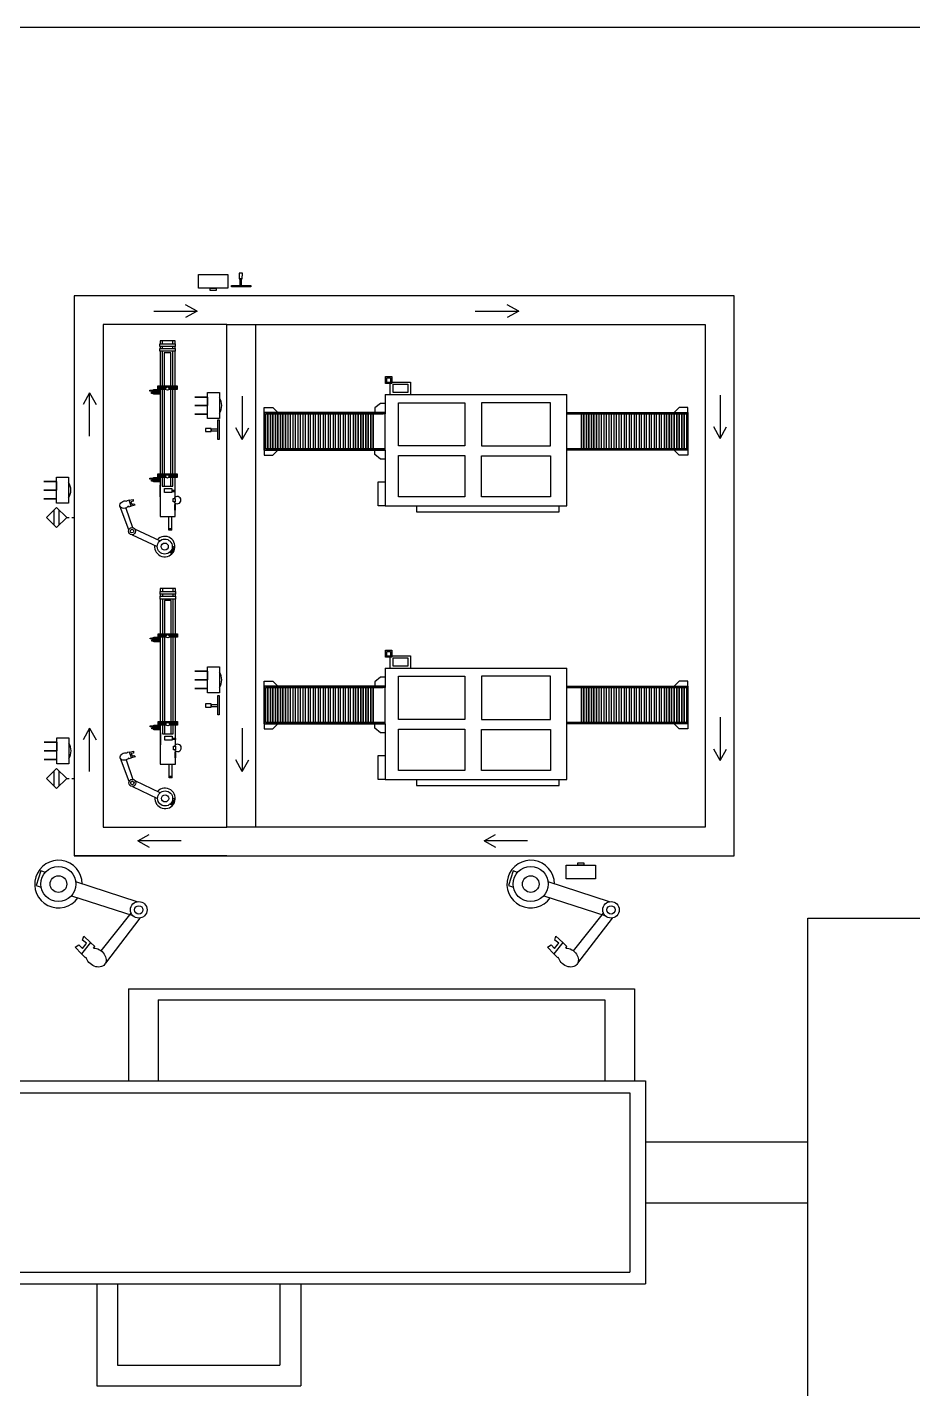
# Model space of a CAD drawing. Header units: millimetres. Extents: x 830 to 218144, y 75 to 99943.
# Drawn here: x 111962 to 147263, y 45653 to 99943 of the extents above; entities that cross this region are included whole.
import ezdxf

# ---------------------------------------------------------------- set-up
doc = ezdxf.new("R2010")
doc.units = ezdxf.units.MM

msp = doc.modelspace()

# ---------------------------------------------------------------- linework, layer by layer
for p, q in [((121072, 89238), (113835, 89238)), ((113835, 89238), (113835, 88088)), ((140137, 89238), (121072, 89238)), ((140137, 66903), (140137, 89238)), ((117006, 88620), (118736, 88620)), ((118736, 88620), (118276, 88874)), ((118736, 88620), (118276, 88365)), ((129825, 88620), (131555, 88620)), ((131555, 88620), (131095, 88874)), ((131555, 88620), (131095, 88365)), ((113835, 88088), (113835, 66903)), ((113835, 88088), (113835, 66903)), ((115560, 88088), (114985, 88088)), ((114985, 88088), (114985, 68053)), ((119922, 88088), (115560, 88088)), ((119922, 68053), (119922, 88088)), ((119922, 88088), (138987, 88088)), ((121072, 68053), (121072, 88088)), ((138987, 88088), (138987, 68053)), ((117855, 87436), (117255, 87436)), ((117255, 87436), (117255, 87325)), ((117338, 87436), (117338, 87325)), ((117773, 87325), (117773, 87436)), ((117855, 87325), (117855, 87436)), ((117255, 87212), (117255, 87135)), ((117255, 87022), (117255, 85639)), ((117338, 87212), (117338, 87135)), ((117338, 87022), (117338, 85639)), ((117773, 87135), (117773, 87212)), ((117773, 85639), (117773, 87022)), ((117855, 87135), (117855, 87212)), ((117855, 85639), (117855, 87022)), ((126249, 85731), (126249, 86019)), ((126249, 86019), (126502, 86019)), ((126502, 86019), (126502, 85731)), ((126502, 85797), (127243, 85797)), ((127243, 85797), (127243, 85295)), ((114451, 85360), (114196, 84901)), ((114451, 83631), (114451, 85360)), ((114451, 85360), (114705, 84901)), ((116850, 85433), (116850, 85465)), ((116850, 85465), (116903, 85465)), ((116903, 85433), (116850, 85433)), ((116903, 85465), (116903, 85447)), ((116916, 85447), (116903, 85447)), ((116903, 85447), (116903, 85433)), ((117255, 85497), (117255, 82135)), ((117338, 85497), (117338, 82135)), ((117691, 85536), (117691, 85497)), ((117773, 82135), (117773, 85497)), ((117855, 82135), (117855, 85497)), ((120537, 85237), (120537, 83507)), ((126232, 85295), (126232, 84580)), ((126232, 85295), (133474, 85295)), ((126429, 85731), (126249, 85731)), ((126429, 85295), (126429, 85731)), ((126502, 85731), (126429, 85731)), ((133474, 80858), (133474, 85295)), ((139583, 85273), (139583, 83543)), ((121405, 84580), (121405, 84780)), ((121405, 84780), (121759, 84780)), ((121759, 84780), (121956, 84580)), ((126040, 84938), (125825, 84761)), ((125825, 84761), (125825, 84580)), ((126232, 84938), (126040, 84938)), ((137948, 84780), (137751, 84580)), ((138302, 84780), (137948, 84780)), ((138302, 84580), (138302, 84780)), ((121405, 84580), (121405, 83080)), ((126232, 84580), (121405, 84580)), ((121405, 83080), (121405, 84580)), ((126232, 84530), (121455, 84530)), ((121455, 84530), (121455, 83130)), ((121455, 84530), (121655, 84530)), ((121455, 83130), (121455, 84530)), ((121555, 84530), (121555, 83130)), ((121555, 83130), (121555, 84530)), ((121555, 84530), (121655, 84530)), ((121555, 83130), (121555, 84530)), ((121555, 84530), (121555, 83130)), ((121655, 84530), (121855, 84530)), ((121655, 84530), (121655, 83130)), ((121655, 83130), (121655, 84530)), ((121655, 84530), (121755, 84530)), ((121655, 83130), (121655, 84530)), ((121655, 84530), (121655, 83130)), ((121755, 84530), (121755, 83130)), ((121755, 83130), (121755, 84530)), ((121755, 84530), (121855, 84530)), ((121755, 83130), (121755, 84530)), ((121755, 84530), (121755, 83130)), ((121855, 84530), (122055, 84530)), ((121855, 84530), (121855, 83130)), ((121855, 83130), (121855, 84530)), ((121855, 84530), (121955, 84530)), ((121855, 83130), (121855, 84530)), ((121855, 84530), (121855, 83130)), ((121955, 84530), (121955, 83130)), ((121955, 83130), (121955, 84530)), ((121955, 84530), (122055, 84530)), ((121955, 83130), (121955, 84530)), ((121955, 84530), (121955, 83130)), ((122055, 84530), (122255, 84530)), ((122055, 84530), (122055, 83130)), ((122055, 83130), (122055, 84530)), ((122055, 84530), (122155, 84530)), ((122055, 83130), (122055, 84530)), ((122055, 84530), (122055, 83130)), ((122155, 84530), (122155, 83130)), ((122155, 83130), (122155, 84530)), ((122155, 84530), (122255, 84530)), ((122155, 83130), (122155, 84530)), ((122155, 84530), (122155, 83130)), ((122255, 84530), (126149, 84530)), ((122255, 84530), (122255, 83130)), ((122255, 83130), (122255, 84530)), ((122255, 84530), (122455, 84530)), ((122255, 83130), (122255, 84530)), ((122255, 84530), (122255, 83130)), ((122355, 84530), (122355, 83130)), ((122455, 84530), (122655, 84530)), ((122455, 83130), (122455, 84530)), ((122455, 84530), (122555, 84530)), ((122555, 84530), (122555, 83130)), ((122655, 84530), (122855, 84530)), ((122655, 83130), (122655, 84530)), ((122655, 84530), (122755, 84530)), ((122755, 84530), (122755, 83130)), ((122855, 84530), (123055, 84530)), ((122855, 83130), (122855, 84530)), ((122855, 84530), (122955, 84530)), ((122955, 84530), (122955, 83130)), ((123055, 84530), (123255, 84530)), ((123055, 83130), (123055, 84530)), ((123055, 84530), (123155, 84530)), ((123155, 84530), (123155, 83130)), ((123255, 84530), (123455, 84530)), ((123255, 83130), (123255, 84530)), ((123255, 84530), (123355, 84530)), ((123355, 84530), (123355, 83130)), ((123455, 84530), (123655, 84530)), ((123455, 83130), (123455, 84530)), ((123455, 84530), (123555, 84530)), ((123555, 84530), (123555, 83130)), ((123655, 84530), (123855, 84530)), ((123655, 83130), (123655, 84530)), ((123755, 84530), (123755, 83130)), ((123855, 84530), (124055, 84530)), ((123855, 83130), (123855, 84530)), ((123955, 84530), (123955, 83130)), ((124055, 84530), (124255, 84530)), ((124055, 83130), (124055, 84530)), ((124155, 84530), (124155, 83130)), ((124255, 84530), (124455, 84530)), ((124255, 83130), (124255, 84530)), ((124355, 84530), (124355, 83130)), ((124455, 84530), (124655, 84530)), ((124455, 83130), (124455, 84530)), ((124555, 84530), (124555, 83130)), ((124655, 84530), (124855, 84530)), ((124655, 83130), (124655, 84530)), ((124755, 84530), (124755, 83130)), ((124855, 84530), (125055, 84530)), ((124855, 83130), (124855, 84530)), ((124955, 84530), (124955, 83130)), ((125055, 84530), (125255, 84530)), ((125055, 84530), (125055, 83130)), ((125055, 83130), (125055, 84530)), ((125055, 83130), (125055, 84530)), ((125055, 84530), (125055, 83130)), ((125155, 84530), (125155, 83130)), ((125155, 83130), (125155, 84530)), ((125155, 83130), (125155, 84530)), ((125155, 84530), (125155, 83130)), ((125255, 84530), (125455, 84530)), ((125255, 84530), (125255, 83130)), ((125255, 83130), (125255, 84530)), ((125255, 83130), (125255, 84530)), ((125255, 84530), (125255, 83130)), ((125355, 84530), (125355, 83130)), ((125355, 83130), (125355, 84530)), ((125355, 83130), (125355, 84530)), ((125355, 84530), (125355, 83130)), ((125455, 84530), (125655, 84530)), ((125455, 84530), (125455, 83130)), ((125455, 83130), (125455, 84530)), ((125455, 83130), (125455, 84530)), ((125455, 84530), (125455, 83130)), ((125555, 84530), (125555, 83130)), ((125555, 83130), (125555, 84530)), ((125555, 83130), (125555, 84530)), ((125555, 84530), (125555, 83130)), ((125655, 84530), (125855, 84530)), ((125655, 84530), (125655, 83130)), ((125655, 83130), (125655, 84530)), ((125655, 83130), (125655, 84530)), ((125655, 84530), (125655, 83130)), ((125755, 84530), (125755, 83130)), ((125755, 83130), (125755, 84530)), ((125755, 83130), (125755, 84530)), ((125755, 84530), (125755, 83130)), ((126149, 84530), (126149, 84530)), ((126232, 83080), (126232, 84580)), ((126232, 84580), (126232, 84530)), ((133474, 84580), (138302, 84580)), ((133474, 84530), (138252, 84530)), ((137452, 84530), (133558, 84530)), ((134052, 84530), (133852, 84530)), ((134252, 84530), (134052, 84530)), ((134052, 84530), (134052, 83130)), ((134052, 83130), (134052, 84530)), ((134052, 83130), (134052, 84530)), ((134052, 84530), (134052, 83130)), ((134152, 84530), (134152, 83130)), ((134152, 83130), (134152, 84530)), ((134152, 83130), (134152, 84530)), ((134152, 84530), (134152, 83130)), ((134452, 84530), (134252, 84530)), ((134252, 84530), (134252, 83130)), ((134252, 83130), (134252, 84530)), ((134252, 83130), (134252, 84530)), ((134252, 84530), (134252, 83130)), ((134352, 84530), (134352, 83130)), ((134352, 83130), (134352, 84530)), ((134352, 83130), (134352, 84530)), ((134352, 84530), (134352, 83130)), ((134652, 84530), (134452, 84530)), ((134452, 84530), (134452, 83130)), ((134452, 83130), (134452, 84530)), ((134452, 83130), (134452, 84530)), ((134452, 84530), (134452, 83130)), ((134552, 84530), (134552, 83130)), ((134552, 83130), (134552, 84530)), ((134552, 83130), (134552, 84530)), ((134552, 84530), (134552, 83130)), ((134852, 84530), (134652, 84530)), ((134652, 84530), (134652, 83130)), ((134652, 83130), (134652, 84530)), ((134652, 83130), (134652, 84530)), ((134652, 84530), (134652, 83130)), ((134752, 84530), (134752, 83130)), ((135052, 84530), (134852, 84530)), ((134852, 83130), (134852, 84530)), ((134952, 84530), (134952, 83130)), ((135252, 84530), (135052, 84530)), ((135052, 83130), (135052, 84530)), ((135152, 84530), (135152, 83130)), ((135452, 84530), (135252, 84530)), ((135252, 83130), (135252, 84530)), ((135352, 84530), (135352, 83130)), ((135652, 84530), (135452, 84530)), ((135452, 83130), (135452, 84530)), ((135552, 84530), (135552, 83130)), ((135852, 84530), (135652, 84530)), ((135652, 83130), (135652, 84530)), ((135752, 84530), (135752, 83130)), ((136052, 84530), (135852, 84530)), ((135852, 83130), (135852, 84530)), ((135952, 84530), (135952, 83130)), ((136252, 84530), (136052, 84530)), ((136052, 83130), (136052, 84530)), ((136252, 84530), (136152, 84530)), ((136152, 84530), (136152, 83130)), ((136452, 84530), (136252, 84530)), ((136252, 83130), (136252, 84530)), ((136452, 84530), (136352, 84530)), ((136352, 84530), (136352, 83130)), ((136652, 84530), (136452, 84530)), ((136452, 83130), (136452, 84530)), ((136652, 84530), (136552, 84530)), ((136552, 84530), (136552, 83130)), ((136852, 84530), (136652, 84530)), ((136652, 83130), (136652, 84530)), ((136852, 84530), (136752, 84530)), ((136752, 84530), (136752, 83130)), ((137052, 84530), (136852, 84530)), ((136852, 83130), (136852, 84530)), ((137052, 84530), (136952, 84530)), ((136952, 84530), (136952, 83130)), ((137252, 84530), (137052, 84530)), ((137052, 83130), (137052, 84530)), ((137252, 84530), (137152, 84530)), ((137152, 84530), (137152, 83130)), ((137452, 84530), (137252, 84530)), ((137252, 83130), (137252, 84530)), ((137352, 84530), (137352, 83130)), ((137652, 84530), (137452, 84530)), ((137552, 84530), (137452, 84530)), ((137452, 84530), (137452, 83130)), ((137452, 83130), (137452, 84530)), ((137452, 83130), (137452, 84530)), ((137452, 84530), (137452, 83130)), ((137652, 84530), (137552, 84530)), ((137552, 84530), (137552, 83130)), ((137552, 83130), (137552, 84530)), ((137552, 83130), (137552, 84530)), ((137552, 84530), (137552, 83130)), ((137852, 84530), (137652, 84530)), ((137752, 84530), (137652, 84530)), ((137652, 84530), (137652, 83130)), ((137652, 83130), (137652, 84530)), ((137652, 83130), (137652, 84530)), ((137652, 84530), (137652, 83130)), ((137852, 84530), (137752, 84530)), ((137752, 84530), (137752, 83130)), ((137752, 83130), (137752, 84530)), ((137752, 83130), (137752, 84530)), ((137752, 84530), (137752, 83130)), ((138052, 84530), (137852, 84530)), ((137952, 84530), (137852, 84530)), ((137852, 84530), (137852, 83130)), ((137852, 83130), (137852, 84530)), ((137852, 83130), (137852, 84530)), ((137852, 84530), (137852, 83130)), ((138052, 84530), (137952, 84530)), ((137952, 84530), (137952, 83130)), ((137952, 83130), (137952, 84530)), ((137952, 83130), (137952, 84530)), ((137952, 84530), (137952, 83130)), ((138252, 84530), (138052, 84530)), ((138152, 84530), (138052, 84530)), ((138052, 84530), (138052, 83130)), ((138052, 83130), (138052, 84530)), ((138052, 83130), (138052, 84530)), ((138052, 84530), (138052, 83130)), ((138152, 84530), (138152, 83130)), ((138152, 83130), (138152, 84530)), ((138152, 83130), (138152, 84530)), ((138152, 84530), (138152, 83130)), ((138252, 84530), (138252, 83130)), ((138252, 83130), (138252, 84530)), ((138302, 84580), (138302, 83080)), ((138302, 83080), (138302, 84580)), ((120537, 83507), (120283, 83967)), ((120537, 83507), (120792, 83967)), ((139583, 83543), (139328, 84003)), ((139583, 83543), (139838, 84003)), ((121405, 83080), (121405, 83130)), ((121405, 83080), (126232, 83080)), ((121405, 83080), (121405, 82880)), ((121455, 83130), (126232, 83130)), ((126232, 83130), (121455, 83130)), ((121455, 83130), (121655, 83130)), ((121555, 83130), (121655, 83130)), ((121655, 83130), (121855, 83130)), ((121655, 83130), (121755, 83130)), ((121755, 83130), (121955, 83130)), ((121755, 83130), (121855, 83130)), ((121759, 82880), (121956, 83080)), ((121855, 83130), (122055, 83130)), ((121855, 83130), (121955, 83130)), ((121955, 83130), (122155, 83130)), ((121955, 83130), (122055, 83130)), ((122055, 83130), (122255, 83130)), ((122055, 83130), (122155, 83130)), ((122155, 83130), (122355, 83130)), ((122155, 83130), (122255, 83130)), ((122255, 83130), (126149, 83130)), ((122255, 83130), (122455, 83130)), ((122355, 83130), (122555, 83130)), ((122355, 83130), (122455, 83130)), ((122455, 83130), (122655, 83130)), ((122555, 83130), (122755, 83130)), ((122555, 83130), (122655, 83130)), ((122655, 83130), (122855, 83130)), ((122755, 83130), (122955, 83130)), ((122755, 83130), (122855, 83130)), ((122855, 83130), (123055, 83130)), ((122955, 83130), (123155, 83130)), ((122955, 83130), (123055, 83130)), ((123055, 83130), (123255, 83130)), ((123155, 83130), (123355, 83130)), ((123155, 83130), (123255, 83130)), ((123255, 83130), (123455, 83130)), ((123355, 83130), (123555, 83130)), ((123355, 83130), (123455, 83130)), ((123455, 83130), (123655, 83130)), ((123555, 83130), (123755, 83130)), ((123555, 83130), (123655, 83130)), ((123655, 83130), (123855, 83130)), ((123755, 83130), (123955, 83130)), ((123855, 83130), (124055, 83130)), ((124055, 83130), (124255, 83130)), ((124255, 83130), (124455, 83130)), ((124455, 83130), (124655, 83130)), ((124655, 83130), (124855, 83130)), ((124855, 83130), (125055, 83130)), ((125055, 83130), (125255, 83130)), ((125255, 83130), (125455, 83130)), ((125455, 83130), (125655, 83130)), ((125655, 83130), (125855, 83130)), ((125825, 82900), (125825, 83080)), ((126232, 83080), (126232, 80858)), ((138252, 83130), (133474, 83130)), ((133474, 83130), (138252, 83130)), ((138302, 83080), (133474, 83080)), ((137452, 83130), (133558, 83130)), ((134052, 83130), (133852, 83130)), ((134252, 83130), (134052, 83130)), ((134452, 83130), (134252, 83130)), ((134652, 83130), (134452, 83130)), ((134852, 83130), (134652, 83130)), ((135052, 83130), (134852, 83130)), ((135252, 83130), (135052, 83130)), ((135452, 83130), (135252, 83130)), ((135652, 83130), (135452, 83130)), ((135852, 83130), (135652, 83130)), ((135952, 83130), (135752, 83130)), ((136052, 83130), (135852, 83130)), ((136152, 83130), (135952, 83130)), ((136252, 83130), (136052, 83130)), ((136152, 83130), (136052, 83130)), ((136352, 83130), (136152, 83130)), ((136452, 83130), (136252, 83130)), ((136352, 83130), (136252, 83130)), ((136552, 83130), (136352, 83130)), ((136652, 83130), (136452, 83130)), ((136552, 83130), (136452, 83130)), ((136752, 83130), (136552, 83130)), ((136852, 83130), (136652, 83130)), ((136752, 83130), (136652, 83130)), ((136952, 83130), (136752, 83130)), ((137052, 83130), (136852, 83130)), ((136952, 83130), (136852, 83130)), ((137152, 83130), (136952, 83130)), ((137252, 83130), (137052, 83130)), ((137152, 83130), (137052, 83130)), ((137352, 83130), (137152, 83130)), ((137452, 83130), (137252, 83130)), ((137352, 83130), (137252, 83130)), ((137552, 83130), (137352, 83130)), ((137652, 83130), (137452, 83130)), ((137552, 83130), (137452, 83130)), ((137752, 83130), (137552, 83130)), ((137652, 83130), (137552, 83130)), ((137852, 83130), (137652, 83130)), ((137752, 83130), (137652, 83130)), ((137948, 82880), (137751, 83080)), ((137952, 83130), (137752, 83130)), ((137852, 83130), (137752, 83130)), ((138052, 83130), (137852, 83130)), ((137952, 83130), (137852, 83130)), ((138052, 83130), (137952, 83130)), ((138252, 83130), (138052, 83130)), ((138152, 83130), (138052, 83130)), ((138302, 83080), (138302, 83130)), ((138302, 83080), (138302, 82880)), ((121405, 82880), (121759, 82880)), ((126040, 82723), (125825, 82900)), ((126232, 82723), (126040, 82723)), ((138302, 82880), (137948, 82880)), ((117255, 81993), (117255, 81684)), ((117338, 81993), (117338, 81643)), ((117691, 82031), (117691, 81993)), ((117773, 81643), (117773, 81993)), ((117855, 81200), (117855, 81993)), ((116850, 81929), (116850, 81961)), ((116850, 81961), (116903, 81961)), ((116903, 81929), (116850, 81929)), ((116903, 81961), (116903, 81943)), ((116916, 81943), (116903, 81943)), ((116903, 81943), (116903, 81929)), ((117338, 81643), (117773, 81643)), ((117721, 81475), (117855, 81475)), ((117855, 81465), (117721, 81465)), ((117721, 81465), (117721, 81434)), ((117855, 81475), (117855, 81465)), ((125955, 80858), (125955, 81812)), ((125955, 81812), (126232, 81812)), ((116027, 81081), (115932, 81060)), ((115932, 81060), (115937, 81045)), ((116027, 81081), (116180, 81114)), ((116107, 80849), (116027, 81081)), ((116180, 81039), (116097, 81019)), ((116097, 81019), (116127, 80926)), ((116127, 80926), (116131, 80913)), ((116131, 80913), (116213, 80939)), ((116180, 81114), (116180, 81039)), ((116213, 80939), (116261, 80889)), ((117255, 81213), (117255, 80436)), ((117721, 81434), (117855, 81434)), ((117855, 81426), (117721, 81426)), ((117855, 81434), (117855, 81426)), ((117855, 80910), (117855, 80972)), ((116008, 79908), (115670, 80822)), ((115887, 80769), (116162, 79991)), ((116000, 80855), (116010, 80824)), ((116010, 80824), (116107, 80849)), ((116261, 80889), (116107, 80849)), ((117255, 80436), (117855, 80436)), ((117733, 79889), (117733, 80436)), ((117855, 80436), (117855, 80692)), ((126232, 80858), (125955, 80858)), ((126232, 80858), (133474, 80858)), ((127481, 80858), (127481, 80624)), ((127481, 80624), (133170, 80624)), ((133170, 80624), (133170, 80858)), ((117733, 79940), (117611, 79940)), ((117868, 77557), (117268, 77557)), ((117268, 77557), (117268, 77447)), ((117268, 77334), (117268, 77256)), ((117268, 77143), (117268, 75760)), ((117352, 77557), (117352, 77447)), ((117352, 77334), (117352, 77256)), ((117352, 77143), (117352, 75760)), ((117786, 77447), (117786, 77557)), ((117786, 77256), (117786, 77334)), ((117786, 75760), (117786, 77143)), ((117868, 77447), (117868, 77557)), ((117868, 77256), (117868, 77334)), ((117868, 75760), (117868, 77143)), ((116864, 75554), (116864, 75586)), ((116864, 75586), (116917, 75586)), ((116917, 75554), (116864, 75554)), ((116917, 75586), (116917, 75568)), ((116929, 75568), (116917, 75568)), ((116917, 75568), (116917, 75554)), ((117268, 75618), (117268, 72256)), ((117352, 75618), (117352, 72256)), ((117704, 75657), (117704, 75618)), ((117786, 72256), (117786, 75618)), ((117868, 72256), (117868, 75618)), ((126249, 74819), (126249, 75107)), ((126249, 75107), (126502, 75107)), ((126502, 75107), (126502, 74819)), ((126232, 74383), (126232, 73668)), ((126232, 74383), (133474, 74383)), ((126429, 74819), (126249, 74819)), ((126429, 74383), (126429, 74819)), ((126502, 74819), (126429, 74819)), ((126502, 74884), (127243, 74884)), ((127243, 74884), (127243, 74383)), ((133474, 69946), (133474, 74383)), ((121405, 73668), (121405, 73868)), ((121405, 73868), (121759, 73868)), ((121759, 73868), (121956, 73668)), ((126040, 74026), (125825, 73848)), ((125825, 73848), (125825, 73668)), ((126232, 74026), (126040, 74026)), ((137948, 73868), (137751, 73668)), ((138302, 73868), (137948, 73868)), ((138302, 73668), (138302, 73868)), ((121405, 73668), (121405, 72168)), ((126232, 73668), (121405, 73668)), ((121405, 72168), (121405, 73668)), ((126232, 73618), (121455, 73618)), ((121455, 73618), (121455, 72218)), ((121455, 73618), (121655, 73618)), ((121455, 72218), (121455, 73618)), ((121555, 73618), (121555, 72218)), ((121555, 72218), (121555, 73618)), ((121555, 73618), (121655, 73618)), ((121555, 72218), (121555, 73618)), ((121555, 73618), (121555, 72218)), ((121655, 73618), (121855, 73618)), ((121655, 73618), (121655, 72218)), ((121655, 72218), (121655, 73618)), ((121655, 73618), (121755, 73618)), ((121655, 72218), (121655, 73618)), ((121655, 73618), (121655, 72218)), ((121755, 73618), (121755, 72218)), ((121755, 72218), (121755, 73618)), ((121755, 73618), (121855, 73618)), ((121755, 72218), (121755, 73618)), ((121755, 73618), (121755, 72218)), ((121855, 73618), (122055, 73618)), ((121855, 73618), (121855, 72218)), ((121855, 72218), (121855, 73618)), ((121855, 73618), (121955, 73618)), ((121855, 72218), (121855, 73618)), ((121855, 73618), (121855, 72218)), ((121955, 73618), (121955, 72218)), ((121955, 72218), (121955, 73618)), ((121955, 73618), (122055, 73618)), ((121955, 72218), (121955, 73618)), ((121955, 73618), (121955, 72218)), ((122055, 73618), (122255, 73618)), ((122055, 73618), (122055, 72218)), ((122055, 72218), (122055, 73618)), ((122055, 73618), (122155, 73618)), ((122055, 72218), (122055, 73618)), ((122055, 73618), (122055, 72218)), ((122155, 73618), (122155, 72218)), ((122155, 72218), (122155, 73618)), ((122155, 73618), (122255, 73618)), ((122155, 72218), (122155, 73618)), ((122155, 73618), (122155, 72218)), ((122255, 73618), (126149, 73618)), ((122255, 73618), (122255, 72218)), ((122255, 72218), (122255, 73618)), ((122255, 73618), (122455, 73618)), ((122255, 72218), (122255, 73618)), ((122255, 73618), (122255, 72218)), ((122355, 73618), (122355, 72218)), ((122455, 73618), (122655, 73618)), ((122455, 72218), (122455, 73618)), ((122455, 73618), (122555, 73618)), ((122555, 73618), (122555, 72218)), ((122655, 73618), (122855, 73618)), ((122655, 72218), (122655, 73618)), ((122655, 73618), (122755, 73618)), ((122755, 73618), (122755, 72218)), ((122855, 73618), (123055, 73618)), ((122855, 72218), (122855, 73618)), ((122855, 73618), (122955, 73618)), ((122955, 73618), (122955, 72218)), ((123055, 73618), (123255, 73618)), ((123055, 72218), (123055, 73618)), ((123055, 73618), (123155, 73618)), ((123155, 73618), (123155, 72218)), ((123255, 73618), (123455, 73618)), ((123255, 72218), (123255, 73618)), ((123255, 73618), (123355, 73618)), ((123355, 73618), (123355, 72218)), ((123455, 73618), (123655, 73618)), ((123455, 72218), (123455, 73618)), ((123455, 73618), (123555, 73618)), ((123555, 73618), (123555, 72218)), ((123655, 73618), (123855, 73618)), ((123655, 72218), (123655, 73618)), ((123755, 73618), (123755, 72218)), ((123855, 73618), (124055, 73618)), ((123855, 72218), (123855, 73618)), ((123955, 73618), (123955, 72218)), ((124055, 73618), (124255, 73618)), ((124055, 72218), (124055, 73618)), ((124155, 73618), (124155, 72218)), ((124255, 73618), (124455, 73618)), ((124255, 72218), (124255, 73618)), ((124355, 73618), (124355, 72218)), ((124455, 73618), (124655, 73618)), ((124455, 72218), (124455, 73618)), ((124555, 73618), (124555, 72218)), ((124655, 73618), (124855, 73618)), ((124655, 72218), (124655, 73618)), ((124755, 73618), (124755, 72218)), ((124855, 73618), (125055, 73618)), ((124855, 72218), (124855, 73618)), ((124955, 73618), (124955, 72218)), ((125055, 73618), (125255, 73618)), ((125055, 73618), (125055, 72218)), ((125055, 72218), (125055, 73618)), ((125055, 72218), (125055, 73618)), ((125055, 73618), (125055, 72218)), ((125155, 73618), (125155, 72218)), ((125155, 72218), (125155, 73618)), ((125155, 72218), (125155, 73618)), ((125155, 73618), (125155, 72218)), ((125255, 73618), (125455, 73618)), ((125255, 73618), (125255, 72218)), ((125255, 72218), (125255, 73618)), ((125255, 72218), (125255, 73618)), ((125255, 73618), (125255, 72218)), ((125355, 73618), (125355, 72218)), ((125355, 72218), (125355, 73618)), ((125355, 72218), (125355, 73618)), ((125355, 73618), (125355, 72218)), ((125455, 73618), (125655, 73618)), ((125455, 73618), (125455, 72218)), ((125455, 72218), (125455, 73618)), ((125455, 72218), (125455, 73618)), ((125455, 73618), (125455, 72218)), ((125555, 73618), (125555, 72218)), ((125555, 72218), (125555, 73618)), ((125555, 72218), (125555, 73618)), ((125555, 73618), (125555, 72218)), ((125655, 73618), (125855, 73618)), ((125655, 73618), (125655, 72218)), ((125655, 72218), (125655, 73618)), ((125655, 72218), (125655, 73618)), ((125655, 73618), (125655, 72218)), ((125755, 73618), (125755, 72218)), ((125755, 72218), (125755, 73618)), ((125755, 72218), (125755, 73618)), ((125755, 73618), (125755, 72218)), ((126149, 73618), (126149, 73618)), ((126232, 72168), (126232, 73668)), ((126232, 73668), (126232, 73618)), ((133474, 73668), (138302, 73668)), ((133474, 73618), (138252, 73618)), ((137452, 73618), (133558, 73618)), ((134052, 73618), (133852, 73618)), ((134252, 73618), (134052, 73618)), ((134052, 73618), (134052, 72218)), ((134052, 72218), (134052, 73618)), ((134052, 72218), (134052, 73618)), ((134052, 73618), (134052, 72218)), ((134152, 73618), (134152, 72218)), ((134152, 72218), (134152, 73618)), ((134152, 72218), (134152, 73618)), ((134152, 73618), (134152, 72218)), ((134452, 73618), (134252, 73618)), ((134252, 73618), (134252, 72218)), ((134252, 72218), (134252, 73618)), ((134252, 72218), (134252, 73618)), ((134252, 73618), (134252, 72218)), ((134352, 73618), (134352, 72218)), ((134352, 72218), (134352, 73618)), ((134352, 72218), (134352, 73618)), ((134352, 73618), (134352, 72218)), ((134652, 73618), (134452, 73618)), ((134452, 73618), (134452, 72218)), ((134452, 72218), (134452, 73618)), ((134452, 72218), (134452, 73618)), ((134452, 73618), (134452, 72218)), ((134552, 73618), (134552, 72218)), ((134552, 72218), (134552, 73618)), ((134552, 72218), (134552, 73618)), ((134552, 73618), (134552, 72218)), ((134852, 73618), (134652, 73618)), ((134652, 73618), (134652, 72218)), ((134652, 72218), (134652, 73618)), ((134652, 72218), (134652, 73618)), ((134652, 73618), (134652, 72218)), ((134752, 73618), (134752, 72218)), ((135052, 73618), (134852, 73618)), ((134852, 72218), (134852, 73618)), ((134952, 73618), (134952, 72218)), ((135252, 73618), (135052, 73618)), ((135052, 72218), (135052, 73618)), ((135152, 73618), (135152, 72218)), ((135452, 73618), (135252, 73618)), ((135252, 72218), (135252, 73618)), ((135352, 73618), (135352, 72218)), ((135652, 73618), (135452, 73618)), ((135452, 72218), (135452, 73618)), ((135552, 73618), (135552, 72218)), ((135852, 73618), (135652, 73618)), ((135652, 72218), (135652, 73618)), ((135752, 73618), (135752, 72218)), ((136052, 73618), (135852, 73618)), ((135852, 72218), (135852, 73618)), ((135952, 73618), (135952, 72218)), ((136252, 73618), (136052, 73618)), ((136052, 72218), (136052, 73618)), ((136252, 73618), (136152, 73618)), ((136152, 73618), (136152, 72218)), ((136452, 73618), (136252, 73618)), ((136252, 72218), (136252, 73618)), ((136452, 73618), (136352, 73618)), ((136352, 73618), (136352, 72218)), ((136652, 73618), (136452, 73618)), ((136452, 72218), (136452, 73618)), ((136652, 73618), (136552, 73618)), ((136552, 73618), (136552, 72218)), ((136852, 73618), (136652, 73618)), ((136652, 72218), (136652, 73618)), ((136852, 73618), (136752, 73618)), ((136752, 73618), (136752, 72218)), ((137052, 73618), (136852, 73618)), ((136852, 72218), (136852, 73618)), ((137052, 73618), (136952, 73618)), ((136952, 73618), (136952, 72218)), ((137252, 73618), (137052, 73618)), ((137052, 72218), (137052, 73618)), ((137252, 73618), (137152, 73618)), ((137152, 73618), (137152, 72218)), ((137452, 73618), (137252, 73618)), ((137252, 72218), (137252, 73618)), ((137352, 73618), (137352, 72218)), ((137652, 73618), (137452, 73618)), ((137552, 73618), (137452, 73618)), ((137452, 73618), (137452, 72218)), ((137452, 72218), (137452, 73618)), ((137452, 72218), (137452, 73618)), ((137452, 73618), (137452, 72218)), ((137652, 73618), (137552, 73618)), ((137552, 73618), (137552, 72218)), ((137552, 72218), (137552, 73618)), ((137552, 72218), (137552, 73618)), ((137552, 73618), (137552, 72218)), ((137852, 73618), (137652, 73618)), ((137752, 73618), (137652, 73618)), ((137652, 73618), (137652, 72218)), ((137652, 72218), (137652, 73618)), ((137652, 72218), (137652, 73618)), ((137652, 73618), (137652, 72218)), ((137852, 73618), (137752, 73618)), ((137752, 73618), (137752, 72218)), ((137752, 72218), (137752, 73618)), ((137752, 72218), (137752, 73618)), ((137752, 73618), (137752, 72218)), ((138052, 73618), (137852, 73618)), ((137952, 73618), (137852, 73618)), ((137852, 73618), (137852, 72218)), ((137852, 72218), (137852, 73618)), ((137852, 72218), (137852, 73618)), ((137852, 73618), (137852, 72218)), ((138052, 73618), (137952, 73618)), ((137952, 73618), (137952, 72218)), ((137952, 72218), (137952, 73618)), ((137952, 72218), (137952, 73618)), ((137952, 73618), (137952, 72218)), ((138252, 73618), (138052, 73618)), ((138152, 73618), (138052, 73618)), ((138052, 73618), (138052, 72218)), ((138052, 72218), (138052, 73618)), ((138052, 72218), (138052, 73618)), ((138052, 73618), (138052, 72218)), ((138152, 73618), (138152, 72218)), ((138152, 72218), (138152, 73618)), ((138152, 72218), (138152, 73618)), ((138152, 73618), (138152, 72218)), ((138252, 73618), (138252, 72218)), ((138252, 72218), (138252, 73618)), ((138302, 73668), (138302, 72168)), ((138302, 72168), (138302, 73668)), ((121405, 72168), (121405, 72218)), ((121455, 72218), (126232, 72218)), ((126232, 72218), (121455, 72218)), ((121455, 72218), (121655, 72218)), ((121555, 72218), (121655, 72218)), ((121655, 72218), (121855, 72218)), ((121655, 72218), (121755, 72218)), ((121755, 72218), (121955, 72218)), ((121755, 72218), (121855, 72218)), ((121855, 72218), (122055, 72218)), ((121855, 72218), (121955, 72218)), ((121955, 72218), (122155, 72218)), ((121955, 72218), (122055, 72218)), ((122055, 72218), (122255, 72218)), ((122055, 72218), (122155, 72218)), ((122155, 72218), (122355, 72218)), ((122155, 72218), (122255, 72218)), ((122255, 72218), (126149, 72218)), ((122255, 72218), (122455, 72218)), ((122355, 72218), (122555, 72218)), ((122355, 72218), (122455, 72218)), ((122455, 72218), (122655, 72218)), ((122555, 72218), (122755, 72218)), ((122555, 72218), (122655, 72218)), ((122655, 72218), (122855, 72218)), ((122755, 72218), (122955, 72218)), ((122755, 72218), (122855, 72218)), ((122855, 72218), (123055, 72218)), ((122955, 72218), (123155, 72218)), ((122955, 72218), (123055, 72218)), ((123055, 72218), (123255, 72218)), ((123155, 72218), (123355, 72218)), ((123155, 72218), (123255, 72218)), ((123255, 72218), (123455, 72218)), ((123355, 72218), (123555, 72218)), ((123355, 72218), (123455, 72218)), ((123455, 72218), (123655, 72218)), ((123555, 72218), (123755, 72218)), ((123555, 72218), (123655, 72218)), ((123655, 72218), (123855, 72218)), ((123755, 72218), (123955, 72218)), ((123855, 72218), (124055, 72218)), ((124055, 72218), (124255, 72218)), ((124255, 72218), (124455, 72218)), ((124455, 72218), (124655, 72218)), ((124655, 72218), (124855, 72218)), ((124855, 72218), (125055, 72218)), ((125055, 72218), (125255, 72218)), ((125255, 72218), (125455, 72218)), ((125455, 72218), (125655, 72218)), ((125655, 72218), (125855, 72218)), ((138252, 72218), (133474, 72218)), ((133474, 72218), (138252, 72218)), ((137452, 72218), (133558, 72218)), ((134052, 72218), (133852, 72218)), ((134252, 72218), (134052, 72218)), ((134452, 72218), (134252, 72218)), ((134652, 72218), (134452, 72218)), ((134852, 72218), (134652, 72218)), ((135052, 72218), (134852, 72218)), ((135252, 72218), (135052, 72218)), ((135452, 72218), (135252, 72218)), ((135652, 72218), (135452, 72218)), ((135852, 72218), (135652, 72218)), ((135952, 72218), (135752, 72218)), ((136052, 72218), (135852, 72218)), ((136152, 72218), (135952, 72218)), ((136252, 72218), (136052, 72218)), ((136152, 72218), (136052, 72218)), ((136352, 72218), (136152, 72218)), ((136452, 72218), (136252, 72218)), ((136352, 72218), (136252, 72218)), ((136552, 72218), (136352, 72218)), ((136652, 72218), (136452, 72218)), ((136552, 72218), (136452, 72218)), ((136752, 72218), (136552, 72218)), ((136852, 72218), (136652, 72218)), ((136752, 72218), (136652, 72218)), ((136952, 72218), (136752, 72218)), ((137052, 72218), (136852, 72218)), ((136952, 72218), (136852, 72218)), ((137152, 72218), (136952, 72218)), ((137252, 72218), (137052, 72218)), ((137152, 72218), (137052, 72218)), ((137352, 72218), (137152, 72218)), ((137452, 72218), (137252, 72218)), ((137352, 72218), (137252, 72218)), ((137552, 72218), (137352, 72218)), ((137652, 72218), (137452, 72218)), ((137552, 72218), (137452, 72218)), ((137752, 72218), (137552, 72218)), ((137652, 72218), (137552, 72218)), ((137852, 72218), (137652, 72218)), ((137752, 72218), (137652, 72218)), ((137952, 72218), (137752, 72218)), ((137852, 72218), (137752, 72218)), ((138052, 72218), (137852, 72218)), ((137952, 72218), (137852, 72218)), ((138052, 72218), (137952, 72218)), ((138252, 72218), (138052, 72218)), ((138152, 72218), (138052, 72218)), ((138302, 72168), (138302, 72218)), ((139583, 72430), (139583, 70700)), ((114451, 71995), (114196, 71535)), ((114451, 70265), (114451, 71995)), ((114451, 71995), (114705, 71535)), ((116864, 72050), (116864, 72082)), ((116864, 72082), (116917, 72082)), ((116917, 72050), (116864, 72050)), ((116917, 72082), (116917, 72064)), ((116929, 72064), (116917, 72064)), ((116917, 72064), (116917, 72050)), ((117268, 72114), (117268, 71806)), ((117352, 72114), (117352, 71765)), ((117352, 71765), (117786, 71765)), ((117704, 72153), (117704, 72114)), ((117786, 71765), (117786, 72114)), ((117868, 71321), (117868, 72114)), ((120537, 71998), (120537, 70268)), ((121405, 72168), (126232, 72168)), ((121405, 72168), (121405, 71968)), ((121405, 71968), (121759, 71968)), ((121759, 71968), (121956, 72168)), ((125825, 71988), (125825, 72168)), ((126040, 71811), (125825, 71988)), ((126232, 71811), (126040, 71811)), ((126232, 72168), (126232, 69946)), ((138302, 72168), (133474, 72168)), ((137948, 71968), (137751, 72168)), ((138302, 71968), (137948, 71968)), ((138302, 72168), (138302, 71968)), ((117268, 71334), (117268, 70557)), ((117734, 71596), (117868, 71596)), ((117868, 71587), (117734, 71587)), ((117734, 71587), (117734, 71555)), ((117734, 71555), (117868, 71555)), ((117868, 71547), (117734, 71547)), ((117868, 71596), (117868, 71587)), ((117868, 71555), (117868, 71547)), ((139583, 70700), (139328, 71160)), ((139583, 70700), (139838, 71160)), ((116022, 69867), (115684, 70781)), ((115901, 70728), (116176, 69950)), ((116040, 71040), (115945, 71019)), ((115945, 71019), (115950, 71004)), ((116013, 70814), (116023, 70783)), ((116023, 70783), (116121, 70808)), ((116040, 71040), (116193, 71073)), ((116121, 70808), (116040, 71040)), ((116193, 70998), (116110, 70978)), ((116110, 70978), (116141, 70885)), ((116274, 70848), (116121, 70808)), ((116141, 70885), (116145, 70872)), ((116145, 70872), (116227, 70899)), ((116193, 71073), (116193, 70998)), ((116227, 70899), (116274, 70848)), ((117868, 71031), (117868, 71093)), ((117868, 70557), (117868, 70813)), ((120537, 70268), (120283, 70728)), ((120537, 70268), (120792, 70728)), ((125955, 69946), (125955, 70900)), ((125955, 70900), (126232, 70900)), ((117268, 70557), (117868, 70557)), ((117746, 70061), (117624, 70061)), ((117746, 70011), (117746, 70557)), ((126232, 69946), (125955, 69946)), ((126232, 69946), (133474, 69946)), ((127481, 69946), (127481, 69711)), ((127481, 69711), (133170, 69711)), ((133170, 69711), (133170, 69946)), ((114985, 68053), (119922, 68053)), ((138987, 68053), (119922, 68053)), ((116367, 67506), (116826, 67760)), ((118096, 67506), (116367, 67506)), ((116367, 67506), (116826, 67251)), ((130172, 67506), (130632, 67760)), ((131902, 67506), (130172, 67506)), ((130172, 67506), (130632, 67251)), ((119922, 66903), (113835, 66903)), ((113835, 66903), (121072, 66903)), ((121072, 66903), (140137, 66903)), ((114912, 63113), (116103, 64621)), ((133738, 63113), (134929, 64621)), ((116457, 64421), (115078, 62619)), ((135283, 64421), (133904, 62619)), ((114172, 63543), (114212, 63699)), ((114326, 63415), (114172, 63543)), ((114212, 63699), (114481, 63446)), ((132998, 63543), (133039, 63699)), ((133152, 63415), (132998, 63543)), ((133039, 63699), (133307, 63446)), ((113870, 63260), (114018, 63354)), ((114125, 63000), (113870, 63260)), ((114018, 63354), (114160, 63215)), ((114481, 63446), (114125, 63000)), ((114125, 63000), (114284, 62838)), ((114160, 63215), (114305, 63390)), ((114305, 63390), (114326, 63415)), ((114651, 63286), (114481, 63446)), ((114604, 63228), (114651, 63286)), ((132696, 63260), (132844, 63354)), ((132951, 63000), (132696, 63260)), ((132844, 63354), (132986, 63215)), ((133307, 63446), (132951, 63000)), ((132951, 63000), (133110, 62838)), ((132986, 63215), (133131, 63390)), ((133131, 63390), (133152, 63415)), ((133477, 63286), (133307, 63446)), ((133430, 63228), (133477, 63286)), ((114284, 62838), (114307, 62867)), ((133110, 62838), (133133, 62867)), ((116000, 61594), (116000, 59761)), ((117833, 61594), (119666, 61594)), ((121500, 61594), (123333, 61594)), ((125166, 61594), (127000, 61594)), ((128833, 61594), (130666, 61594)), ((132500, 61594), (134333, 61594)), ((136166, 61594), (136166, 59761)), ((117180, 61165), (117180, 59546)), ((118799, 61165), (120417, 61165)), ((122036, 61165), (123655, 61165)), ((125274, 61165), (126892, 61165)), ((128511, 61165), (130130, 61165)), ((131749, 61165), (133367, 61165)), ((134986, 61165), (134986, 59546)), ((116000, 59761), (116000, 57927)), ((136166, 59761), (136166, 57927)), ((117180, 59546), (117180, 57927)), ((134986, 59546), (134986, 57927)), ((110705, 57927), (112324, 57927)), ((113942, 57927), (115561, 57927)), ((117180, 57927), (118799, 57927)), ((118799, 57927), (120417, 57927)), ((120417, 57927), (122036, 57927)), ((122036, 57927), (123655, 57927)), ((123655, 57927), (125274, 57927)), ((125274, 57927), (126892, 57927)), ((126892, 57927), (128511, 57927)), ((128511, 57927), (130130, 57927)), ((130130, 57927), (131749, 57927)), ((131749, 57927), (133367, 57927)), ((133367, 57927), (134986, 57927)), ((134986, 57927), (136605, 57927)), ((136605, 57927), (136605, 56309)), ((111666, 57448), (113097, 57448)), ((113097, 57448), (114527, 57448)), ((114527, 57448), (115957, 57448)), ((115957, 57448), (117387, 57448)), ((117387, 57448), (118818, 57448)), ((118818, 57448), (120248, 57448)), ((120248, 57448), (121678, 57448)), ((121678, 57448), (123108, 57448)), ((123108, 57448), (124539, 57448)), ((124539, 57448), (125969, 57448)), ((125969, 57448), (127399, 57448)), ((127399, 57448), (128829, 57448)), ((128829, 57448), (130260, 57448)), ((130260, 57448), (131690, 57448)), ((131690, 57448), (133120, 57448)), ((133120, 57448), (134550, 57448)), ((134550, 57448), (135981, 57448)), ((135981, 57448), (135981, 56018)), ((135981, 56018), (135981, 54587)), ((136605, 56309), (136605, 54690)), ((136605, 55499), (138223, 55499)), ((138223, 55499), (139842, 55499)), ((139842, 55499), (141461, 55499)), ((141461, 55499), (143080, 55499)), ((135981, 54587), (135981, 53157)), ((136605, 54690), (136605, 53071)), ((135981, 53157), (135981, 51727)), ((136605, 53071), (136605, 51452)), ((136605, 53071), (138223, 53071)), ((138223, 53071), (139842, 53071)), ((139842, 53071), (141461, 53071)), ((141461, 53071), (143080, 53071)), ((135981, 51727), (135981, 50297)), ((136605, 51452), (136605, 49834)), ((111666, 50297), (113097, 50297)), ((113097, 50297), (114527, 50297)), ((114527, 50297), (115957, 50297)), ((115957, 50297), (117387, 50297)), ((117387, 50297), (118818, 50297)), ((118818, 50297), (120248, 50297)), ((120248, 50297), (121678, 50297)), ((121678, 50297), (123108, 50297)), ((123108, 50297), (124539, 50297)), ((124539, 50297), (125969, 50297)), ((125969, 50297), (127399, 50297)), ((127399, 50297), (128829, 50297)), ((128829, 50297), (130260, 50297)), ((130260, 50297), (131690, 50297)), ((131690, 50297), (133120, 50297)), ((133120, 50297), (134550, 50297)), ((134550, 50297), (135981, 50297)), ((110705, 49834), (112324, 49834)), ((113942, 49834), (115561, 49834)), ((114733, 49834), (114733, 47801)), ((115561, 49834), (115561, 48215)), ((117180, 49834), (118799, 49834)), ((118799, 49834), (120417, 49834)), ((120417, 49834), (122036, 49834)), ((122036, 49834), (123655, 49834)), ((122036, 49834), (122036, 48215)), ((122865, 49834), (122865, 47801)), ((123655, 49834), (125274, 49834)), ((125274, 49834), (126892, 49834)), ((126892, 49834), (128511, 49834)), ((128511, 49834), (130130, 49834)), ((130130, 49834), (131749, 49834)), ((131749, 49834), (133367, 49834)), ((133367, 49834), (134986, 49834)), ((134986, 49834), (136605, 49834)), ((114733, 47801), (114733, 45768)), ((115561, 48215), (115561, 46596)), ((122036, 48215), (122036, 46596)), ((122865, 47801), (122865, 45768)), ((115561, 46596), (117180, 46596)), ((117180, 46596), (118799, 46596)), ((118799, 46596), (120417, 46596)), ((120417, 46596), (122036, 46596)), ((114733, 45768), (116766, 45768)), ((116766, 45768), (118799, 45768)), ((118799, 45768), (120832, 45768)), ((120832, 45768), (122865, 45768))]:
    msp.add_line(p, q)
at = {"color": 242, "true_color": 0xcd2027}
for p, q in [((119145, 85198), (118647, 85198)), ((118647, 85198), (119145, 85198)), ((119145, 84855), (118647, 84855)), ((118647, 84855), (119145, 84855)), ((119145, 85198), (119145, 84855)), ((119145, 84513), (118647, 84513)), ((118647, 84513), (119145, 84513)), ((113128, 81824), (112629, 81824)), ((112629, 81824), (113128, 81824)), ((113128, 81482), (112629, 81482)), ((112629, 81482), (113128, 81482)), ((113128, 81824), (113128, 81482)), ((113128, 81139), (112629, 81139)), ((112629, 81139), (113128, 81139)), ((119145, 74266), (118647, 74266)), ((118647, 74266), (119145, 74266)), ((119145, 73923), (118647, 73923)), ((118647, 73923), (119145, 73923)), ((119145, 74266), (119145, 73923)), ((119145, 73580), (118647, 73580)), ((118647, 73580), (119145, 73580)), ((113138, 71431), (112640, 71431)), ((112640, 71431), (113138, 71431)), ((113138, 71431), (113138, 71088)), ((113138, 71088), (112640, 71088)), ((112640, 71088), (113138, 71088)), ((113138, 70746), (112640, 70746)), ((112640, 70746), (113138, 70746))]:
    msp.add_line(p, q, dxfattribs=at)
at = {"color": 2, "true_color": 0xf1eb1f}
for p, q in [((113135, 80798), (112735, 80398)), ((112735, 80398), (113135, 79998)), ((113035, 80098), (113035, 80698)), ((113535, 80398), (113135, 80798)), ((113135, 79998), (113535, 80398)), ((113235, 80098), (113235, 80698)), ((113535, 80398), (113635, 80398)), ((113735, 80398), (113835, 80398)), ((113135, 70385), (112735, 69985)), ((113035, 69685), (113035, 70285)), ((113535, 69985), (113135, 70385)), ((113235, 69685), (113235, 70285)), ((112735, 69985), (113135, 69585)), ((113135, 69585), (113535, 69985)), ((113535, 69985), (113635, 69985)), ((113735, 69985), (113835, 69985))]:
    msp.add_line(p, q, dxfattribs=at)
at = {"color": 4}
for p, q in [((116000, 61594), (116000, 59761)), ((116000, 61594), (117833, 61594)), ((119666, 61594), (121500, 61594)), ((123333, 61594), (125166, 61594)), ((127000, 61594), (128833, 61594)), ((130666, 61594), (132500, 61594)), ((134333, 61594), (136166, 61594)), ((136166, 61594), (136166, 59761)), ((117180, 61165), (117180, 59546)), ((117180, 61165), (118799, 61165)), ((120417, 61165), (122036, 61165)), ((123655, 61165), (125274, 61165)), ((126892, 61165), (128511, 61165)), ((130130, 61165), (131749, 61165)), ((133367, 61165), (134986, 61165)), ((134986, 61165), (134986, 59546)), ((116000, 59761), (116000, 57927)), ((136166, 59761), (136166, 57927)), ((117180, 59546), (117180, 57927)), ((134986, 59546), (134986, 57927)), ((112324, 57927), (113942, 57927)), ((115561, 57927), (117180, 57927)), ((115561, 57927), (117180, 57927)), ((117180, 57927), (118799, 57927)), ((118799, 57927), (120417, 57927)), ((120417, 57927), (122036, 57927)), ((122036, 57927), (123655, 57927)), ((123655, 57927), (125274, 57927)), ((125274, 57927), (126892, 57927)), ((126892, 57927), (128511, 57927)), ((128511, 57927), (130130, 57927)), ((130130, 57927), (131749, 57927)), ((131749, 57927), (133367, 57927)), ((133367, 57927), (134986, 57927)), ((134986, 57927), (136605, 57927)), ((136605, 57927), (136605, 56309)), ((111666, 57448), (113097, 57448)), ((113097, 57448), (114527, 57448)), ((114527, 57448), (115957, 57448)), ((115957, 57448), (117387, 57448)), ((117387, 57448), (118818, 57448)), ((118818, 57448), (120248, 57448)), ((120248, 57448), (121678, 57448)), ((121678, 57448), (123108, 57448)), ((123108, 57448), (124539, 57448)), ((124539, 57448), (125969, 57448)), ((125969, 57448), (127399, 57448)), ((127399, 57448), (128829, 57448)), ((128829, 57448), (130260, 57448)), ((130260, 57448), (131690, 57448)), ((131690, 57448), (133120, 57448)), ((133120, 57448), (134550, 57448)), ((134550, 57448), (135981, 57448)), ((135981, 57448), (135981, 56018)), ((135981, 56018), (135981, 54587)), ((136605, 56309), (136605, 54690)), ((136605, 55499), (138223, 55499)), ((138223, 55499), (139842, 55499)), ((139842, 55499), (141461, 55499)), ((141461, 55499), (143080, 55499)), ((135981, 54587), (135981, 53157)), ((136605, 54690), (136605, 53071)), ((135981, 53157), (135981, 51727)), ((136605, 53071), (136605, 51452)), ((136605, 53071), (138223, 53071)), ((138223, 53071), (139842, 53071)), ((139842, 53071), (141461, 53071)), ((141461, 53071), (143080, 53071)), ((135981, 51727), (135981, 50297)), ((136605, 51452), (136605, 49834)), ((111666, 50297), (113097, 50297)), ((113097, 50297), (114527, 50297)), ((114527, 50297), (115957, 50297)), ((115957, 50297), (117387, 50297)), ((117387, 50297), (118818, 50297)), ((118818, 50297), (120248, 50297)), ((120248, 50297), (121678, 50297)), ((121678, 50297), (123108, 50297)), ((123108, 50297), (124539, 50297)), ((124539, 50297), (125969, 50297)), ((125969, 50297), (127399, 50297)), ((127399, 50297), (128829, 50297)), ((128829, 50297), (130260, 50297)), ((130260, 50297), (131690, 50297)), ((131690, 50297), (133120, 50297)), ((133120, 50297), (134550, 50297)), ((134550, 50297), (135981, 50297)), ((112324, 49834), (113942, 49834)), ((114733, 49834), (114733, 47801)), ((115561, 49834), (117180, 49834)), ((115561, 49834), (117180, 49834)), ((115561, 49834), (115561, 48215)), ((117180, 49834), (118799, 49834)), ((118799, 49834), (120417, 49834)), ((120417, 49834), (122036, 49834)), ((122036, 49834), (123655, 49834)), ((122036, 49834), (122036, 48215)), ((122865, 49834), (122865, 47801)), ((123655, 49834), (125274, 49834)), ((125274, 49834), (126892, 49834)), ((126892, 49834), (128511, 49834)), ((128511, 49834), (130130, 49834)), ((130130, 49834), (131749, 49834)), ((131749, 49834), (133367, 49834)), ((133367, 49834), (134986, 49834)), ((134986, 49834), (136605, 49834)), ((114733, 47801), (114733, 45768)), ((115561, 48215), (115561, 46596)), ((122036, 48215), (122036, 46596)), ((122865, 47801), (122865, 45768)), ((115561, 46596), (117180, 46596)), ((117180, 46596), (118799, 46596)), ((118799, 46596), (120417, 46596)), ((120417, 46596), (122036, 46596)), ((114733, 45768), (116766, 45768)), ((116766, 45768), (118799, 45768)), ((118799, 45768), (120832, 45768)), ((120832, 45768), (122865, 45768))]:
    msp.add_line(p, q, dxfattribs=at)
for points in [[(830, 99943), (218144, 99943), (218144, 75), (830, 75)], [(120414, 90143), (120414, 89906), (120537, 89906), (120538, 90142)], [(119962, 90088), (119962, 89542), (118792, 89542), (118792, 90088)], [(120103, 89645), (120879, 89645), (120879, 89590), (120103, 89590)], [(120442, 89906), (120442, 89645), (120507, 89645), (120507, 89906)], [(119495, 89542), (119495, 89446), (119259, 89446), (119259, 89542)], [(117866, 87325), (117866, 87212), (117244, 87212), (117244, 87325)], [(117866, 87135), (117866, 87022), (117244, 87022), (117244, 87135)], [(126300, 85964), (126449, 85964), (126449, 85774), (126300, 85774)], [(117255, 85469), (117255, 85425), (116916, 85425), (116916, 85469)], [(117255, 85388), (117255, 85344), (116916, 85344), (116916, 85388)], [(126544, 85706), (127136, 85706), (127136, 85372), (126544, 85372)], [(126761, 84973), (129413, 84973), (129413, 83256), (126761, 83256)], [(130066, 83256), (132824, 83256), (132824, 84973), (130066, 84973)], [(119561, 83508), (119561, 84284), (119617, 84284), (119617, 83508)], [(119064, 83819), (119300, 83819), (119300, 83942), (119064, 83943)], [(119300, 83847), (119561, 83847), (119561, 83912), (119300, 83912)], [(126761, 82869), (129413, 82869), (129413, 81218), (126761, 81218)], [(130066, 82856), (132824, 82856), (132824, 81218), (130066, 81218)], [(117255, 81965), (117255, 81921), (116916, 81921), (116916, 81965)], [(117255, 81884), (117255, 81840), (116916, 81840), (116916, 81884)], [(117244, 81684), (117244, 81213), (117275, 81213), (117275, 81684)], [(117721, 81552), (117721, 81397), (117431, 81397), (117431, 81552)], [(117856, 81149), (117856, 81013), (117783, 81013), (117783, 81149)], [(117859, 80910), (117859, 80692), (117846, 80692), (117846, 80910)], [(117879, 77447), (117879, 77334), (117258, 77334), (117258, 77447)], [(117879, 77256), (117879, 77143), (117258, 77143), (117258, 77256)], [(117268, 75590), (117268, 75546), (116929, 75546), (116929, 75590)], [(117268, 75510), (117268, 75465), (116929, 75465), (116929, 75510)], [(126300, 75052), (126449, 75052), (126449, 74861), (126300, 74861)], [(126544, 74794), (127136, 74794), (127136, 74460), (126544, 74460)], [(126761, 74061), (129413, 74061), (129413, 72343), (126761, 72343)], [(130066, 72343), (132824, 72343), (132824, 74061), (130066, 74061)], [(119561, 72525), (119561, 73301), (119617, 73301), (119617, 72525)], [(119064, 72836), (119300, 72835), (119300, 72959), (119064, 72959)], [(119300, 72864), (119561, 72864), (119561, 72929), (119300, 72929)], [(117268, 72086), (117268, 72042), (116929, 72042), (116929, 72086)], [(117268, 72006), (117268, 71961), (116929, 71961), (116929, 72006)], [(117257, 71806), (117257, 71334), (117288, 71334), (117288, 71806)], [(117734, 71673), (117734, 71518), (117444, 71518), (117444, 71673)], [(126761, 71957), (129413, 71957), (129413, 70306), (126761, 70306)], [(130066, 71944), (132824, 71944), (132824, 70306), (130066, 70306)], [(117869, 71270), (117869, 71134), (117796, 71134), (117796, 71270)], [(117873, 71031), (117873, 70813), (117859, 70813), (117859, 71031)], [(133443, 65987), (133443, 66532), (134613, 66532), (134613, 65987)], [(133910, 66532), (133910, 66629), (134146, 66629), (134146, 66532)], [(143080, 64423), (160771, 64423), (160771, 44656), (143080, 44656)]]:
    msp.add_lwpolyline(points, close=True)
for points in [[(117686, 85639), (117686, 86958), (117422, 86958), (117422, 85639)], [(116991, 85469), (116991, 85497), (117255, 85497), (117255, 85317), (116991, 85317), (116991, 85344)], [(116991, 85388), (116991, 85425)], [(117497, 85497), (117170, 85497), (117170, 85639), (117934, 85639), (117934, 85497), (117606, 85497)], [(117485, 85536), (117170, 85536), (117170, 85602), (117934, 85602), (117934, 85536), (117619, 85536)], [(117422, 85497), (117422, 82135)], [(117686, 82135), (117686, 85497)], [(116991, 81965), (116991, 81993), (117255, 81993), (117255, 81813), (116991, 81813), (116991, 81840)], [(117497, 81993), (117170, 81993), (117170, 82135), (117934, 82135), (117934, 81993), (117606, 81993)], [(117485, 82031), (117170, 82031), (117170, 82098), (117934, 82098), (117934, 82031), (117619, 82031)], [(117422, 81993), (117422, 81643), (117686, 81643), (117686, 81993)], [(116991, 81884), (116991, 81921)], [(117733, 79889), (117611, 79889), (117611, 80436), (117855, 80436)], [(117247, 79461), (116254, 79934)], [(116146, 79709), (117144, 79233)], [(117641, 79008), (117715, 78973), (117826, 79207), (117744, 79247)], [(117699, 75760), (117699, 77079), (117435, 77079), (117435, 75760)], [(117004, 75590), (117004, 75618), (117268, 75618), (117268, 75438), (117004, 75438), (117004, 75465)], [(117004, 75510), (117004, 75546)], [(117511, 75618), (117183, 75618), (117183, 75760), (117947, 75760), (117947, 75618), (117620, 75618)], [(117498, 75657), (117183, 75657), (117183, 75724), (117947, 75724), (117947, 75657), (117632, 75657)], [(117435, 75618), (117435, 72256)], [(117699, 72256), (117699, 75618)], [(117511, 72114), (117183, 72114), (117183, 72256), (117947, 72256), (117947, 72114), (117620, 72114)], [(117498, 72153), (117183, 72153), (117183, 72219), (117947, 72219), (117947, 72153), (117632, 72153)], [(117004, 72086), (117004, 72114), (117268, 72114), (117268, 71934), (117004, 71934), (117004, 71961)], [(117004, 72006), (117004, 72042)], [(117435, 72114), (117435, 71765), (117699, 71765), (117699, 72114)], [(117746, 70011), (117624, 70011), (117624, 70557), (117868, 70557)], [(116160, 69668), (117158, 69192)], [(117261, 69420), (116267, 69893)], [(117655, 68967), (117728, 68932), (117840, 69167), (117757, 69206)], [(112684, 66240), (112504, 66299), (112317, 65724), (112519, 65658)], [(131510, 66240), (131330, 66299), (131143, 65724), (131345, 65658)], [(116347, 65074), (113899, 65870)], [(135173, 65074), (132726, 65870)], [(113730, 65314), (116167, 64522)], [(132556, 65314), (134993, 64522)]]:
    msp.add_lwpolyline(points)
at = {"color": 242, "true_color": 0xcd2027}
for points in [[(119145, 85372), (119627, 85372), (119627, 84339), (119145, 84339)], [(113128, 81998), (113610, 81998), (113610, 80965), (113128, 80965)], [(119145, 74439), (119627, 74439), (119627, 73406), (119145, 73406)], [(113138, 71605), (113620, 71605), (113620, 70572), (113138, 70572)]]:
    msp.add_lwpolyline(points, close=True, dxfattribs=at)
for centre, radius in [((117552, 85536), 66.8), ((117552, 82031), 66.8), ((116138, 79851), 142), ((116138, 79851), 71.6), ((117444, 79234), 300), ((117444, 79234), 143), ((117565, 75657), 66.8), ((117565, 72153), 66.8), ((116152, 69810), 142), ((116152, 69810), 71.6), ((117458, 69193), 300), ((117458, 69193), 143), ((113207, 65778), 699), ((132033, 65778), 699), ((113207, 65778), 333), ((132033, 65778), 333), ((116408, 64749), 331), ((116408, 64749), 167), ((135234, 64749), 331), ((135234, 64749), 167)]:
    msp.add_circle(centre, radius)
for centre in [(119145, 84855), (113128, 81482), (119145, 73923), (113138, 71088)]:
    msp.add_arc(centre, 573, 327.2949, 32.7051, dxfattribs=at)
for centre, radius, start, end in [((117945, 81086), 145, 210.1225, 154.2704), ((117444, 79234), 407, 173.0836, 137.4073), ((117959, 71207), 145, 210.1225, 154.2704), ((117458, 69193), 407, 173.0836, 137.4073), ((113207, 65778), 948, 0.5376, 324.8613), ((132033, 65778), 948, 0.5376, 324.8613)]:
    msp.add_arc(centre, radius, start, end)
at = {"extrusion": (0, 0, -1)}
for centre, major_axis in [((115839, 80906), (-179, -63)), ((115853, 70865), (-179, -63)), ((114703, 62848), (346, -273)), ((133529, 62848), (346, -273))]:
    msp.add_ellipse(centre, major_axis=major_axis, ratio=0.764993, start_param=3.921857, end_param=8.673317, dxfattribs=at)

doc.saveas('drawing.dxf')
